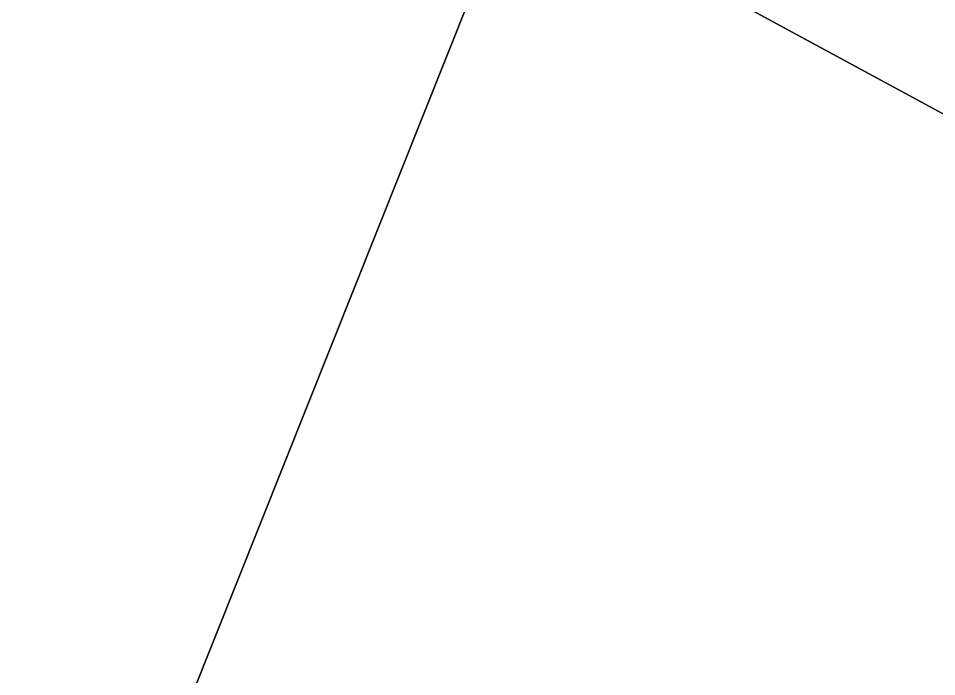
# Model space of a CAD drawing. Header units: metres. Extents: x -2743 to 126, y 13385 to 13916.
# Drawn here: x -1900.12234 to -1900.1159, y 13645.6908 to 13645.69541 of the extents above; entities that cross this region are included whole.
import ezdxf

# ---------------------------------------------------------------- set-up
doc = ezdxf.new("R2010")
doc.units = ezdxf.units.M
doc.layers.add('link-улица Берзарина_Покрытия — Новые$0$ДВ_ПП_Газон_Р', color=7, linetype='Continuous')
doc.layers.add('link-улица Берзарина_Покрытия — Новые$0$ДВ_ПП_Тип6_У_ТР_3м за счет Газона', color=7, linetype='Continuous')

msp = doc.modelspace()

# ---------------------------------------------------------------- linework, layer by layer
at = {"layer": 'link-улица Берзарина_Покрытия — Новые$0$ДВ_ПП_Газон_Р'}
msp.add_lwpolyline([(-1890.376, 13640.83), (-1899.965423, 13646.081393), (-1900.118847, 13645.69637), (-1896.711309, 13643.84562), (-1893.285016, 13642.030045), (-1889.84024, 13640.249788), (-1886.377254, 13638.50499), (-1886.238346, 13638.829642), (-1890.376, 13640.83)], close=True, dxfattribs=at)
at = {"layer": 'link-улица Берзарина_Покрытия — Новые$0$ДВ_ПП_Тип6_У_ТР_3м за счет Газона'}
for points in [[(-1910.496933, 13651.618314), (-1911.215775, 13650.629902), (-1910.589737, 13650.280429), (-1908.47991, 13649.102661), (-1906.370082, 13647.924893), (-1904.260254, 13646.747125), (-1902.150426, 13645.569357), (-1900.524706, 13644.677849), (-1900.118847, 13645.69637), (-1902.730895, 13647.145999), (-1905.331341, 13648.616245), (-1907.920061, 13650.10704), (-1910.496933, 13651.618314)], [(-1900.118847, 13645.69637), (-1900.524706, 13644.677849), (-1900.03178, 13644.407539), (-1898.330258, 13643.475746), (-1896.414245, 13642.426493), (-1894.733468, 13641.50606), (-1893.673805, 13640.925764), (-1891.554481, 13639.765172), (-1889.740885, 13638.856854), (-1886.82903, 13637.449111), (-1886.377254, 13638.50499), (-1889.84024, 13640.249788), (-1893.285016, 13642.030045), (-1896.711309, 13643.84562), (-1900.118847, 13645.69637)]]:
    msp.add_lwpolyline(points, close=True, dxfattribs=at)

doc.saveas('drawing.dxf')
